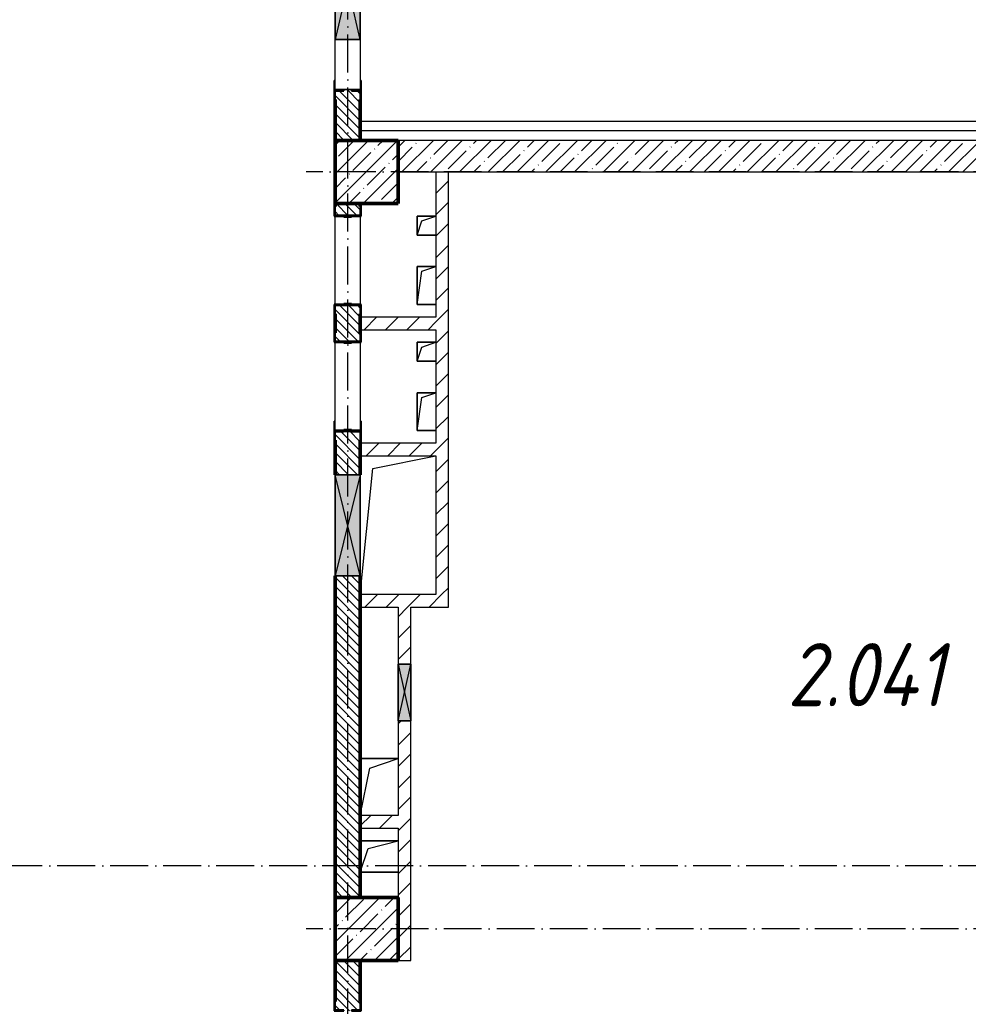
# Model space of a CAD drawing. Header units: millimetres. Extents: x -213536 to 1564669, y -45299 to 942238.
# Drawn here: x 635032 to 642553, y 572263 to 580082 of the extents above; entities that cross this region are included whole.
import ezdxf

# ---------------------------------------------------------------- set-up
doc = ezdxf.new("R2010")
doc.units = ezdxf.units.MM
doc.linetypes.add('50_200_ШТРИХ_1Т_ш5_п1_п1_', pattern=[700, 500, -100, 0, -100])
for name, color, linetype, lineweight in [('3.1) ЖБ окна 1.2 м', 102, 'Continuous', 30), ('A-DETL-____-OTLN-4', 7, 'Continuous', 18), ('A-DETL-GENF-OTLN', 7, 'Continuous', 9), ('A-FLOR-____-OTLN', 7, 'Continuous', 9), ('A-GENM-____-MCUT', 7, 'Continuous', 25), ('A-GENM-____-OTLN', 7, 'Continuous', 9), ('A-GENM-____-OTLN-1', 7, 'Continuous', 25), ('A-GLAZ-____-OTLN', 7, 'Continuous', 9), ('A-WALL-____-MCUT-1', 7, 'Continuous', 9), ('A-WALL-____-MCUT-2', 7, 'Continuous', 50), ('A-WALL-____-PATT-1', 7, 'Continuous', 9), ('A-WALL-FNSH-MCUT-1', 7, 'Continuous', 9), ('I-WALL-____-OTLN', 7, 'Continuous', 9), ('S-COLS-____-MCUT', 7, 'Continuous', 50), ('S-COLS-____-OTLN', 7, 'Continuous', 9), ('S-GRID-____-OTLN-1', 7, '50_200_ШТРИХ_1Т_ш5_п1_п1_', 9), ('Марки помещений', 7, 'Continuous', 9)]:
    doc.layers.add(name, color=color, linetype=linetype, lineweight=lineweight)
doc.styles.add('ISOCPEUR_I_3', font='isocpeui.ttf', dxfattribs={"width": 0.85, "height": 2.2})
pattern_1 = [(135, (544282.637, 571544.04), (-35.35534, -35.35534), [])]
pattern_2 = [(45, (544282.64, 571544.04), (-84.85281, 84.85281), [])]

# ---------------------------------------------------------------- blocks, each defined once
blk = doc.blocks.new('BSC_Колонна _Прямоугольная - 500х500-V23-АР1_План отверстий 2 этажа в осях 1-64_А-ГГ')
at = {"layer": 'S-COLS-____-OTLN'}
h = blk.add_hatch(dxfattribs=at)
h.set_pattern_fill('FP_52', color=256, style=0, pattern_type=2)
h.set_pattern_definition([(45, (-93500, -7331.04), (-114.04925, 114.04925), []), (45, (-93385.95, -7331.04), (-114.04925, 114.04925), [201.613, -40.323, 3.353, -36.97])])
h.paths.add_polyline_path([(-250, -250), (250, -250), (250, 250), (-250, 250)], flags=0)
at = {"layer": 'S-COLS-____-MCUT'}
for p, q in [((250, 250), (-250, 250)), ((-250, 250), (-250, -250)), ((250, -250), (250, 250)), ((-250, -250), (250, -250))]:
    blk.add_line(p, q, dxfattribs=at)
blk = doc.blocks.new('BSC_Колонна _Прямоугольная - 500х500-V78-АР1_План отверстий 2 этажа в осях 1-64_А-ГГ')
at = {"layer": 'S-COLS-____-OTLN'}
h = blk.add_hatch(dxfattribs=at)
h.set_pattern_fill('FP_107', color=256, style=0, pattern_type=2)
h.set_pattern_definition([(45, (-93500, -1331.04), (-114.04925, 114.04925), []), (45, (-93385.95, -1331.04), (-114.04925, 114.04925), [201.613, -40.323, 3.353, -36.97])])
h.paths.add_polyline_path([(-250, -250), (250, -250), (250, 250), (-250, 250)], flags=0)
at = {"layer": 'S-COLS-____-MCUT'}
for p, q in [((250, 250), (-250, 250)), ((-250, 250), (-250, -250)), ((250, -250), (250, 250)), ((-250, -250), (250, -250))]:
    blk.add_line(p, q, dxfattribs=at)
blk = doc.blocks.new('Фахверк_СКБ_Уголок - 200_3960-28268576-АР1_План отверстий 2 этажа в осях 1-64_А-ГГ')
at = {"layer": 'A-GENM-____-MCUT'}
for p, q in [((200, 156), (125, 156)), ((125, 156), (125, 81)), ((125, 81), (131, 81)), ((131, 81), (131, 150)), ((131, 150), (200, 150)), ((200, 150), (200, 156)), ((131, 19), (125, 19)), ((125, 19), (125, -56)), ((131, -50), (131, 19)), ((125, -56), (200, -56)), ((200, -50), (131, -50)), ((200, -56), (200, -50))]:
    blk.add_line(p, q, dxfattribs=at)
blk = doc.blocks.new('154_Стойка_СКБ_Уголок - СМ-2480_200-28346303-АР1_План отверстий 2 этажа в осях 1-64_А-ГГ')
at = {"layer": 'A-GENM-____-MCUT'}
for p, q in [((125, 156), (125, 81)), ((200, 156), (125, 156)), ((125, 81), (131, 81)), ((131, 81), (131, 150)), ((131, 150), (200, 150)), ((200, 150), (200, 156)), ((131, 19), (125, 19)), ((125, 19), (125, -56)), ((131, -50), (131, 19)), ((125, -56), (200, -56)), ((200, -50), (131, -50)), ((200, -56), (200, -50))]:
    blk.add_line(p, q, dxfattribs=at)
blk = doc.blocks.new('Стойка_Влож_Полоса боковая - Полоса-28213942-АР1_План отверстий 2 этажа в осях 1-64_А-ГГ')
at = {"layer": 'A-GENM-____-OTLN'}
for p, q in [((-5, 60), (0, 60)), ((-5, -60), (-5, 60)), ((0, 31), (0, -31)), ((0, -60), (-5, -60))]:
    blk.add_line(p, q, dxfattribs=at)
blk = doc.blocks.new('Стойка_Влож_Уголок_Опорный - Уголок-28213941-АР1_План отверстий 2 этажа в осях 1-64_А-ГГ')
at = {"layer": 'A-GENM-____-OTLN'}
for p, q in [((-212, -6), (-212, 0)), ((0, 0), (0, -6)), ((-212, -75), (-212, -6)), ((-212, -6), (-206, -6)), ((-212, -75), (-206, -75)), ((-6, -6), (0, -6)), ((-6, -75), (0, -75)), ((0, -6), (0, -75))]:
    blk.add_line(p, q, dxfattribs=at)
blk = doc.blocks.new('154_Стойка_СКБ_Уголок - СМ-2180_200-28268025-АР1_План отверстий 2 этажа в осях 1-64_А-ГГ')
at = {"layer": 'A-GENM-____-MCUT'}
for p, q in [((125, 156), (125, 81)), ((200, 156), (125, 156)), ((125, 81), (131, 81)), ((131, 81), (131, 150)), ((131, 150), (200, 150)), ((200, 150), (200, 156)), ((131, 19), (125, 19)), ((125, 19), (125, -56)), ((131, -50), (131, 19)), ((125, -56), (200, -56)), ((200, -50), (131, -50)), ((200, -56), (200, -50))]:
    blk.add_line(p, q, dxfattribs=at)
blk = doc.blocks.new('Фахверк_СКБ_Уголок - 200_3960_зеркало-28268689-АР1_План отверстий 2 этажа в осях 1-64_А-ГГ')
at = {"layer": 'A-GENM-____-MCUT'}
for p, q in [((200, 156), (125, 156)), ((125, 156), (125, 81)), ((125, 81), (131, 81)), ((131, 81), (131, 150)), ((131, 150), (200, 150)), ((200, 150), (200, 156)), ((131, 19), (125, 19)), ((125, 19), (125, -56)), ((131, -50), (131, 19)), ((125, -56), (200, -56)), ((200, -50), (131, -50)), ((200, -56), (200, -50))]:
    blk.add_line(p, q, dxfattribs=at)
blk = doc.blocks.new('AR_Отверстие прямоугольное _в плите_ - AR_Отверстие прямоугольное _в плите_-30423627-АР1_План отверстий 2 этажа в осях 1-64_А-ГГ')
at = {"layer": 'A-GENM-____-OTLN'}
for p, q in [((75, 75), (-75, 75)), ((-75, 75), (-75, -75)), ((-75, -75), (-37.5, 37.5)), ((-37.5, 37.5), (75, 75)), ((-75, -75), (75, -75))]:
    blk.add_line(p, q, dxfattribs=at)
blk = doc.blocks.new('AR_Отверстие прямоугольное _в плите_ - AR_Отверстие прямоугольное _в плите_-30423637-АР1_План отверстий 2 этажа в осях 1-64_А-ГГ')
at = {"layer": 'A-GENM-____-OTLN'}
for p, q in [((75, 150), (-75, 150)), ((-75, 150), (-75, -150)), ((-75, -150), (-37.5, 112.5)), ((-37.5, 112.5), (75, 150)), ((-75, -150), (75, -150))]:
    blk.add_line(p, q, dxfattribs=at)
blk = doc.blocks.new('AR_Отверстие прямоугольное _в плите_ - AR_Отверстие прямоугольное _в плите_-30552713-АР1_План отверстий 2 этажа в осях 1-64_А-ГГ')
at = {"layer": 'A-GENM-____-OTLN'}
for p, q in [((-200, 450), (300, 550)), ((-300, -550), (-200, 450))]:
    blk.add_line(p, q, dxfattribs=at)
blk = doc.blocks.new('AR_Отверстие прямоугольное _в плите_ - AR_Отверстие прямоугольное _в плите_-30552572-АР1_План отверстий 2 этажа в осях 1-64_А-ГГ')
at = {"layer": 'A-GENM-____-OTLN'}
for p, q in [((150, 125), (-150, 125)), ((-87.5, 62.5), (150, 125)), ((-150, -125), (-87.5, 62.5)), ((-150, -125), (150, -125))]:
    blk.add_line(p, q, dxfattribs=at)
blk = doc.blocks.new('AR_Отверстие прямоугольное _в плите_ - AR_Отверстие прямоугольное _в плите_-V177-АР1_План отверстий 2 этажа в осях 1-64_А-ГГ')
at = {"layer": 'A-GENM-____-OTLN'}
for p, q in [((150, 225), (-150, 225)), ((-75, 150), (150, 225)), ((-150, -225), (-75, 150))]:
    blk.add_line(p, q, dxfattribs=at)
blk = doc.blocks.new('AR_Отверстие прямоугольное _в стене_ - AR_Отверстие прямоугольное _в стене__ОВ-36856221-АР1_План отверстий 2 этажа в осях 1-64_А-ГГ')
at = {"layer": 'A-GLAZ-____-OTLN'}
blk.add_hatch(color=256, dxfattribs=at).paths.add_polyline_path([(-225, -50), (225, -50), (225, 50), (-225, 50)], flags=0)
at = {"layer": 'A-DETL-GENF-OTLN'}
for p, q in [((-225, -50), (-225, 50)), ((-225, 50), (225, 50)), ((225, 50), (-225, -50)), ((-225, 50), (225, -50)), ((225, 50), (-225, 50)), ((-225, 50), (-225, -50)), ((225, 50), (225, -50)), ((225, -50), (225, 50)), ((225, -50), (-225, -50)), ((-225, -50), (225, -50))]:
    blk.add_line(p, q, dxfattribs=at)
blk = doc.blocks.new('AR_Отверстие прямоугольное _в стене__БезПР - AR_Отверстие прямоугольное _в стене__БезПР-36854796-АР1_План отверстий 2 этажа в осях 1-64_А-ГГ')
at = {"layer": 'A-GLAZ-____-OTLN'}
blk.add_hatch(color=256, dxfattribs=at).paths.add_polyline_path([(400, -100), (400, 100), (-400, 100), (-400, -100), (355.2, -100)], flags=0)
at = {"layer": 'A-DETL-GENF-OTLN'}
for p, q in [((-400, -100), (-400, 100)), ((-400, 100), (400, 100)), ((400, 100), (-400, -100)), ((-400, 100), (400, -100)), ((400, 100), (-400, 100)), ((-400, 100), (-400, -100)), ((400, 100), (400, -100)), ((400, -100), (400, 100)), ((400, -100), (-400, -100)), ((-400, -100), (400, -100))]:
    blk.add_line(p, q, dxfattribs=at)
at = {"layer": 'A-GLAZ-____-OTLN'}
blk.add_line((400, 100), (-400, 100), dxfattribs=at)
blk = doc.blocks.new('AR_Отверстие прямоугольное _в стене_ - AR_Отверстие прямоугольное _в стене__ОВ-36798040-АР1_План отверстий 2 этажа в осях 1-64_А-ГГ')
at = {"layer": 'A-GLAZ-____-OTLN'}
blk.add_hatch(color=256, dxfattribs=at).paths.add_polyline_path([(425, -100), (425, 100), (-425, 100), (-425, -100)], flags=0)
at = {"layer": 'A-DETL-GENF-OTLN'}
for p, q in [((-425, -100), (-425, 100)), ((-425, 100), (425, 100)), ((425, 100), (-425, -100)), ((-425, 100), (425, -100)), ((425, 100), (-425, 100)), ((-425, 100), (-425, -100)), ((425, 100), (425, -100)), ((425, -100), (425, 100)), ((425, -100), (-425, -100)), ((-425, -100), (425, -100))]:
    blk.add_line(p, q, dxfattribs=at)
blk = doc.blocks.new('2этаж')
at = {"layer": 'S-GRID-____-OTLN-1', "color": 251, "ltscale": 0.6, "true_color": 0x636466}
for p, q in [((77758.3, 454533.3), (77758.3, 508896.9)), ((88482.7, 466347), (77429.6, 466347)), ((88359, 460847), (-20260.4, 460847)), ((88482.7, 460347), (77429.6, 460347))]:
    blk.add_line(p, q, dxfattribs=at)

msp = doc.modelspace()

# ---------------------------------------------------------------- hatches: boundary and pattern name
at = {"layer": 'A-WALL-____-PATT-1'}
h = msp.add_hatch(dxfattribs=at)
h.set_pattern_fill('FP_6', color=256, style=0, pattern_type=2)
h.set_pattern_definition(pattern_1)
h.paths.add_polyline_path([(637732.6, 579125.1), (637732.6, 579519.1), (637663.6, 579519.1), (637663.6, 579525.1), (637601.6, 579525.1), (637601.6, 579519.1), (637532.6, 579519.1), (637532.6, 579125.1)], flags=0)
h.paths.add_polyline_path([(637663.6, 581225.1), (637663.6, 581231.1), (637732.6, 581231.1), (637732.6, 581625.1), (637532.6, 581625.1), (637532.6, 581231.1), (637601.6, 581231.1), (637601.6, 581225.1)], flags=0)
h = msp.add_hatch(dxfattribs=at)
h.set_pattern_fill('FP_25', color=256, style=0, pattern_type=2)
h.set_pattern_definition([(45, (544282.64, 571544.04), (-114.04925, 114.04925), []), (45, (544396.69, 571544.04), (-114.04925, 114.04925), [201.612, -40.322, 3.353, -36.97])])
h.paths.add_polyline_path([(645032.6, 578875.1), (645032.6, 579125.1), (638032.6, 579125.1), (638032.6, 578875.1), (645014.4, 578875.1)], flags=0)
h = msp.add_hatch(dxfattribs=at)
h.set_pattern_fill('FP_4', color=256, style=0, pattern_type=2)
h.set_pattern_definition(pattern_2)
h.paths.add_polyline_path([(638432.6, 575525.1), (638432.6, 578875.1), (638332.6, 578875.1), (638332.6, 575525.1)], flags=0)
h = msp.add_hatch(dxfattribs=at)
h.set_pattern_fill('FP_6', color=256, style=0, pattern_type=2)
h.set_pattern_definition(pattern_1)
h.paths.add_polyline_path([(637532.6, 573125.1), (637732.6, 573125.1), (637732.6, 575675.1), (637532.6, 575675.1)], flags=0)
h.paths.add_polyline_path([(637713.7, 576475.1), (637732.6, 576475.1), (637732.3, 576819.1), (637663.6, 576819.1), (637663.6, 576825.1), (637601.6, 576825.1), (637601.6, 576819.1), (637532.6, 576819.1), (637532.6, 576475.1), (637663.6, 576475.1)], flags=0)
h.paths.add_polyline_path([(637663.6, 577525.1), (637663.6, 577531.1), (637732.6, 577531.1), (637732.6, 577819.1), (637663.6, 577819.1), (637663.6, 577825.1), (637601.6, 577825.1), (637601.6, 577819.1), (637532.6, 577819.1), (637532.6, 577531.1), (637601.6, 577531.1), (637601.6, 577525.1)], flags=0)
h.paths.add_polyline_path([(637663.6, 578525.1), (637663.6, 578531.1), (637732.6, 578531.1), (637732.6, 578625.1), (637532.6, 578625.1), (637532.6, 578531.1), (637601.6, 578531.1), (637601.6, 578525.1)], flags=0)
h = msp.add_hatch(dxfattribs=at)
h.set_pattern_fill('FP_4', color=256, style=0, pattern_type=2)
h.set_pattern_definition(pattern_2)
h.paths.add_polyline_path([(638332.6, 577625.1), (638332.6, 577725.1), (637732.6, 577725.1), (637732.6, 577625.1), (637944.6, 577625.1)], flags=0)
h = msp.add_hatch(dxfattribs=at)
h.set_pattern_fill('FP_4', color=256, style=0, pattern_type=2)
h.set_pattern_definition(pattern_2)
h.paths.add_polyline_path([(638332.6, 576625.1), (638332.6, 576725.1), (637732.6, 576725.1), (637732.6, 576625.1), (637944.6, 576625.1)], flags=0)
h = msp.add_hatch(dxfattribs=at)
h.set_pattern_fill('FP_4', color=256, style=0, pattern_type=2)
h.set_pattern_definition(pattern_2)
h.paths.add_polyline_path([(637732.6, 575425.1), (638432.6, 575425.1), (638432.6, 575525.1), (637732.6, 575525.1)], flags=0)
h = msp.add_hatch(dxfattribs=at)
h.set_pattern_fill('FP_4', color=256, style=0, pattern_type=2)
h.set_pattern_definition(pattern_2)
h.paths.add_polyline_path([(638132.6, 572625.1), (638132.6, 574525.1), (638032.6, 574525.1), (638032.6, 572625.1)], flags=0)
h.paths.add_polyline_path([(638132.6, 574975.1), (638132.6, 575425.1), (638032.6, 575425.1), (638032.6, 574975.1), (638105.4, 574975.1)], flags=0)
h = msp.add_hatch(dxfattribs=at)
h.set_pattern_fill('FP_4', color=256, style=0, pattern_type=2)
h.set_pattern_definition(pattern_2)
h.paths.add_polyline_path([(637732.6, 573675.1), (638032.6, 573675.1), (638032.6, 573775.1), (637732.6, 573775.1)], flags=0)
h = msp.add_hatch(dxfattribs=at)
h.set_pattern_fill('FP_6', color=256, style=0, pattern_type=2)
h.set_pattern_definition(pattern_1)
h.paths.add_polyline_path([(637732.6, 570125.1), (637732.6, 570519.1), (637663.6, 570519.1), (637663.6, 570525.1), (637601.6, 570525.1), (637601.6, 570519.1), (637532.6, 570519.1), (637532.6, 570125.1), (637692.6, 570125.1)], flags=0)
h.paths.add_polyline_path([(637663.6, 572225.1), (637663.6, 572231.1), (637732.6, 572231.1), (637732.6, 572625.1), (637532.6, 572625.1), (637532.6, 572231.1), (637601.6, 572231.1), (637601.6, 572225.1)], flags=0)

# ---------------------------------------------------------------- linework, layer by layer
at = {"layer": 'A-DETL-____-OTLN-4'}
for p, q in [((645282.6, 579275.1), (637732.6, 579275.1)), ((645282.6, 579200.1), (637732.6, 579200.1))]:
    msp.add_line(p, q, dxfattribs=at)
at = {"layer": 'A-FLOR-____-OTLN'}
for p, q in [((638182.6, 578525.1), (638332.6, 578525.1)), ((638182.6, 578375.1), (638182.6, 578525.1)), ((638332.6, 578375.1), (638182.6, 578375.1)), ((638182.6, 578125.1), (638332.6, 578125.1)), ((638182.6, 577825.1), (638182.6, 578125.1)), ((638332.6, 577825.1), (638182.6, 577825.1)), ((638182.6, 577525.1), (638332.6, 577525.1)), ((638182.6, 577375.1), (638182.6, 577525.1)), ((638332.6, 577375.1), (638182.6, 577375.1)), ((638182.6, 577125.1), (638332.6, 577125.1)), ((638182.6, 576825.1), (638182.6, 577125.1)), ((638332.6, 576825.1), (638182.6, 576825.1)), ((637732.6, 574225.1), (638032.6, 574225.1)), ((637732.6, 573575.1), (638032.6, 573575.1)), ((638032.6, 573325.1), (637732.6, 573325.1))]:
    msp.add_line(p, q, dxfattribs=at)
at = {"layer": 'A-WALL-____-MCUT-1'}
for p, q in [((645032.6, 579125.1), (638032.6, 579125.1)), ((638032.6, 578875.1), (645032.6, 578875.1))]:
    msp.add_line(p, q, dxfattribs=at)
at = {"layer": 'A-WALL-____-MCUT-2'}
for p, q in [((637532.6, 579450.1), (637532.6, 579125.1)), ((637732.6, 579125.1), (637732.6, 579450.1)), ((637532.6, 578625.1), (637532.6, 578600.1)), ((637732.6, 578600.1), (637732.6, 578625.1)), ((637601.6, 578525.1), (637663.6, 578525.1)), ((637532.6, 577750.1), (637532.6, 577600.1)), ((637663.6, 577825.1), (637601.6, 577825.1)), ((637732.6, 577600.1), (637732.6, 577750.1)), ((637601.6, 577525.1), (637663.6, 577525.1)), ((637663.6, 576825.1), (637601.6, 576825.1)), ((637532.6, 576750.1), (637532.6, 576475.1)), ((637732.6, 576475.1), (637732.6, 576750.1)), ((637532.6, 575675.1), (637532.6, 573125.1)), ((637732.6, 573125.1), (637732.6, 575675.1)), ((637532.6, 572625.1), (637532.6, 572300.1)), ((637732.6, 572300.1), (637732.6, 572625.1))]:
    msp.add_line(p, q, dxfattribs=at)
at = {"layer": 'A-WALL-FNSH-MCUT-1'}
for p, q in [((638332.6, 578875.1), (638332.6, 577725.1)), ((638432.6, 575425.1), (638432.6, 578875.1)), ((638332.6, 577725.1), (637732.6, 577725.1)), ((637732.6, 577625.1), (638332.6, 577625.1)), ((638332.6, 577625.1), (638332.6, 576725.1)), ((638332.6, 576725.1), (637732.6, 576725.1)), ((637732.6, 576625.1), (638332.6, 576625.1)), ((638332.6, 576625.1), (638332.6, 575525.1)), ((638332.6, 575525.1), (637732.6, 575525.1)), ((637732.6, 575425.1), (638032.6, 575425.1)), ((638032.6, 575425.1), (638032.6, 574975.1)), ((638132.6, 574975.1), (638132.6, 575425.1)), ((638132.6, 575425.1), (638432.6, 575425.1)), ((638032.6, 574525.1), (638032.6, 573775.1)), ((638132.6, 572625.1), (638132.6, 574525.1)), ((638032.6, 573775.1), (637732.6, 573775.1)), ((637732.6, 573675.1), (638032.6, 573675.1)), ((638032.6, 573675.1), (638032.6, 573125.1)), ((638032.6, 572625.1), (638132.6, 572625.1))]:
    msp.add_line(p, q, dxfattribs=at)
at = {"layer": 'I-WALL-____-OTLN'}
for p, q in [((637532.6, 579525.1), (637532.6, 579925.1)), ((637732.6, 579925.1), (637732.6, 579525.1)), ((637532.6, 577825.1), (637532.6, 578525.1)), ((637732.6, 578525.1), (637732.6, 577825.1)), ((637532.6, 576825.1), (637532.6, 577525.1)), ((637732.6, 577525.1), (637732.6, 576825.1))]:
    msp.add_line(p, q, dxfattribs=at)

# ---------------------------------------------------------------- block references
at = {"layer": '3.1) ЖБ окна 1.2 м'}
msp.add_blockref('2этаж', (559874.3, 112528.1), dxfattribs=at)
at = {"layer": 'A-GENM-____-OTLN'}
for name, p, rotation in [('Стойка_Влож_Уголок_Опорный - Уголок-28213941-АР1_План отверстий 2 этажа в осях 1-64_А-ГГ', (637526.6, 579525.1), 180), ('Стойка_Влож_Полоса боковая - Полоса-28213942-АР1_План отверстий 2 этажа в осях 1-64_А-ГГ', (637632.6, 579525.1), 269.9999999999999), ('Стойка_Влож_Уголок_Опорный - Уголок-28213941-АР1_План отверстий 2 этажа в осях 1-64_А-ГГ', (637526.6, 576825.1), 180)]:
    msp.add_blockref(name, p, dxfattribs=dict(at, rotation=rotation))
for name, p in [('AR_Отверстие прямоугольное _в плите_ - AR_Отверстие прямоугольное _в плите_-30423627-АР1_План отверстий 2 этажа в осях 1-64_А-ГГ', (638257.6, 578450.1)), ('AR_Отверстие прямоугольное _в плите_ - AR_Отверстие прямоугольное _в плите_-30423637-АР1_План отверстий 2 этажа в осях 1-64_А-ГГ', (638257.6, 577975.1)), ('AR_Отверстие прямоугольное _в плите_ - AR_Отверстие прямоугольное _в плите_-30423627-АР1_План отверстий 2 этажа в осях 1-64_А-ГГ', (638257.6, 577450.1)), ('AR_Отверстие прямоугольное _в плите_ - AR_Отверстие прямоугольное _в плите_-30423637-АР1_План отверстий 2 этажа в осях 1-64_А-ГГ', (638257.6, 576975.1)), ('AR_Отверстие прямоугольное _в плите_ - AR_Отверстие прямоугольное _в плите_-30552713-АР1_План отверстий 2 этажа в осях 1-64_А-ГГ', (638032.6, 576075.1)), ('AR_Отверстие прямоугольное _в плите_ - AR_Отверстие прямоугольное _в плите_-V177-АР1_План отверстий 2 этажа в осях 1-64_А-ГГ', (637882.6, 574000.1)), ('AR_Отверстие прямоугольное _в плите_ - AR_Отверстие прямоугольное _в плите_-30552572-АР1_План отверстий 2 этажа в осях 1-64_А-ГГ', (637882.6, 573450.1))]:
    msp.add_blockref(name, p, dxfattribs=at)
at = {"layer": 'A-GENM-____-OTLN-1'}
for name, p, rotation in [('154_Стойка_СКБ_Уголок - СМ-2480_200-28346303-АР1_План отверстий 2 этажа в осях 1-64_А-ГГ', (637582.6, 579650.1), 269.9999999999999), ('Фахверк_СКБ_Уголок - 200_3960_зеркало-28268689-АР1_План отверстий 2 этажа в осях 1-64_А-ГГ', (637682.6, 578400.1), 89.9999999999999), ('Фахверк_СКБ_Уголок - 200_3960-28268576-АР1_План отверстий 2 этажа в осях 1-64_А-ГГ', (637582.6, 577950.1), 269.9999999999999), ('Фахверк_СКБ_Уголок - 200_3960_зеркало-28268689-АР1_План отверстий 2 этажа в осях 1-64_А-ГГ', (637682.6, 577400.1), 89.9999999999999), ('154_Стойка_СКБ_Уголок - СМ-2180_200-28268025-АР1_План отверстий 2 этажа в осях 1-64_А-ГГ', (637582.6, 576950.1), 269.9999999999999), ('Фахверк_СКБ_Уголок - 200_3960-28268576-АР1_План отверстий 2 этажа в осях 1-64_А-ГГ', (637682.6, 572100.1), 89.9999999999999)]:
    msp.add_blockref(name, p, dxfattribs=dict(at, rotation=rotation))
at = {"layer": 'A-GLAZ-____-OTLN'}
for name, p, rotation in [('AR_Отверстие прямоугольное _в стене_ - AR_Отверстие прямоугольное _в стене__ОВ-36798040-АР1_План отверстий 2 этажа в осях 1-64_А-ГГ', (637632.6, 580350.1), 269.9999999999999), ('AR_Отверстие прямоугольное _в стене__БезПР - AR_Отверстие прямоугольное _в стене__БезПР-36854796-АР1_План отверстий 2 этажа в осях 1-64_А-ГГ', (637632.6, 576075.1), 269.9999999999999), ('AR_Отверстие прямоугольное _в стене_ - AR_Отверстие прямоугольное _в стене__ОВ-36856221-АР1_План отверстий 2 этажа в осях 1-64_А-ГГ', (638082.6, 574750.1), 90)]:
    msp.add_blockref(name, p, dxfattribs=dict(at, rotation=rotation))
at = {"layer": 'S-COLS-____-OTLN'}
for name, p in [('BSC_Колонна _Прямоугольная - 500х500-V23-АР1_План отверстий 2 этажа в осях 1-64_А-ГГ', (637782.6, 578875.1)), ('BSC_Колонна _Прямоугольная - 500х500-V78-АР1_План отверстий 2 этажа в осях 1-64_А-ГГ', (637782.6, 572875.1))]:
    msp.add_blockref(name, p, dxfattribs=at)

# ---------------------------------------------------------------- texts
at = {"layer": 'Марки помещений', "insert": (641119.5, 575140.8), "char_height": 500, "width": 769.62, "attachment_point": 1, "style": 'ISOCPEUR_I_3'}
msp.add_mtext('2.041', dxfattribs=at)

doc.saveas('drawing.dxf')
